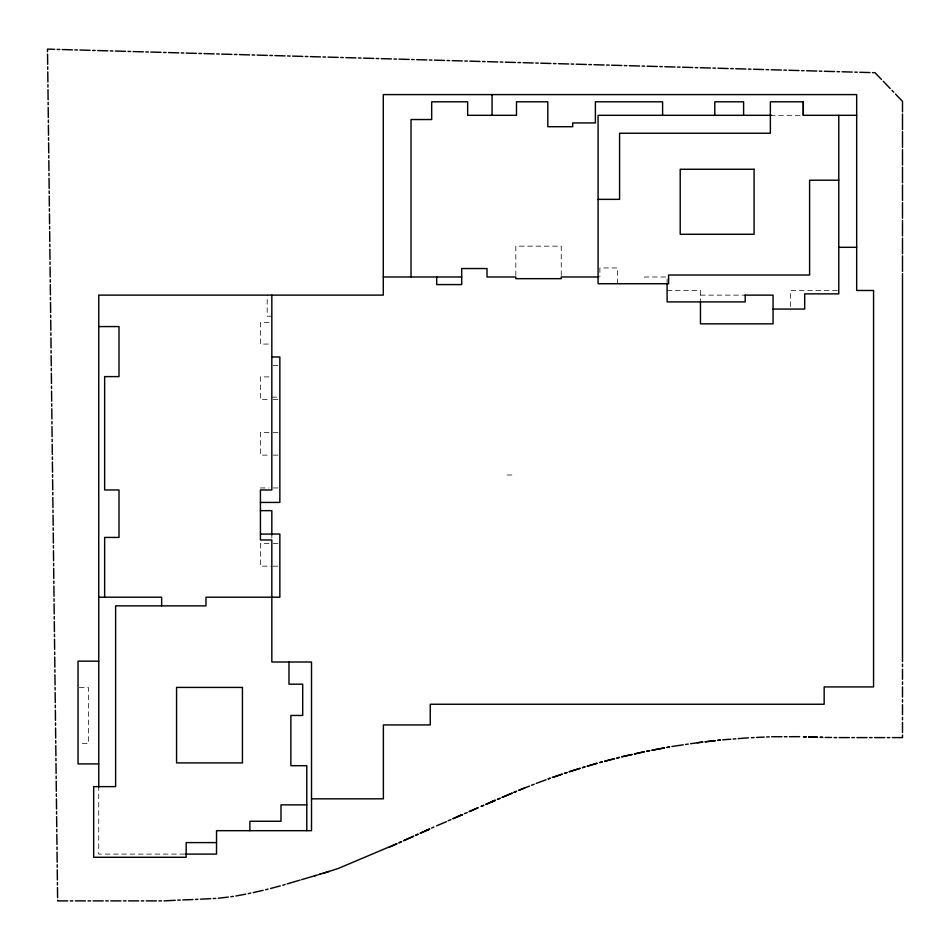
<?xml version="1.0" encoding="UTF-8"?>
<svg xmlns="http://www.w3.org/2000/svg" width="950" height="950" viewBox="0 0 950 950"><rect width="100%" height="100%" fill="white"/><g stroke="black" fill="none" stroke-linecap="round" stroke-linejoin="round"><path stroke-width="0.71" stroke-dasharray="4.75 3.56" d="M770.367 115.318L801.859 115.318M667.102 290.486L700.459 290.486L700.459 300.877M837.318 290.486L790.554 290.486L790.554 307.634M700.459 295.129L743.767 295.129M271.831 316.196L267.188 316.196L267.188 295.118M268.981 322.537L260.431 322.537L260.431 344.066L271.831 344.066M273.173 365.429L278.516 365.429M268.981 376.889L260.431 376.889L260.431 399.594L268.981 399.594M271.831 397.159L278.516 397.159M273.173 399.594L279.858 399.594M268.981 432.416L260.431 432.416L260.431 455.121L268.981 455.121M273.173 432.416L279.858 432.416M273.173 455.121L279.858 455.121M507.122 475L514.71 475M260.431 487.944L268.981 487.944M273.173 487.944L279.858 487.944M268.981 543.471L260.431 543.471L260.431 566.176L271.831 566.176M273.173 543.471L278.516 543.471M273.173 566.176L278.516 566.176M79.373 687.669L88.599 687.669L88.599 743.363L79.373 743.363M184.692 854.109L98.741 854.109L98.741 786.624M667.102 283.729L667.102 276.984L644.729 276.984L644.729 281.034M617.595 283.729L617.595 267.947L599.878 267.947L599.878 276.984M561.248 275.512L561.248 246.157L515.826 246.157L515.826 275.512M271.831 534.054L271.831 538.092"/><path stroke-width="1.43" d="M397.064 843.802L389.215 847.246M399.368 842.757L401.672 841.712M396.554 843.802L338.319 868.454L322.798 873.406M398.858 842.757L401.161 841.712M403.477 840.667L413.226 836.273M403.976 840.667L413.725 836.273M415.411 835.288L417.715 834.254M420.031 833.221L429.281 829.089M415.898 835.288L418.214 834.254M420.517 833.221L429.768 829.089L425.291 830.858M431.597 828.056L433.912 827.023M436.608 825.823L446.476 821.667M452.841 818.674L462.116 814.601M448.198 820.705L450.977 819.684M453.293 818.674L462.567 814.601L458.114 816.347M464.431 813.58L467.198 812.571M469.526 811.549L478.159 807.797M469.074 811.549L477.731 807.797M481.092 806.348L483.419 805.351M481.519 806.348L483.847 805.351M485.747 804.341L495.045 800.339L491.043 802.061M486.162 804.341L495.461 800.339L491.459 802.061M497.372 799.342L499.712 798.344M497.788 799.342L500.116 798.344M502.039 797.347L511.884 793.167M502.443 797.347L512.276 793.167M513.891 792.312L516.218 791.326M518.558 790.341L529.471 786.101M514.283 792.312L516.61 791.326M518.949 790.341L524.447 788.013M531.454 785.199L534.197 784.296M536.192 783.406L546.024 779.796M548.388 778.893L550.276 778.252M552.674 777.444L562.258 774.179M564.656 773.371L567.055 772.552M569.442 771.732L580.201 768.372M548.031 778.893L549.919 778.252M552.318 777.444L561.913 774.179M564.312 773.371L566.711 772.552M569.109 771.732L579.88 768.372M319.485 874.38L329.163 871.411M582.303 767.648L584.725 766.923M587.159 766.187L596.861 763.278M582.623 767.648L585.058 766.923M587.48 766.187L597.17 763.278M314.616 875.805L317.051 875.092M287.173 883.892L300.046 880.104M301.625 879.641L315.744 875.484M318.096 874.784L320.447 874.095M282.72 885.198L285.142 884.498M270.501 888.535L280.274 885.899M599.913 762.553L602.359 761.912M604.806 761.271L614.602 758.706M617.049 758.064L619.495 757.423M599.604 762.553L602.051 761.912M604.509 761.271L614.306 758.706M616.764 758.064L619.21 757.423M265.572 889.734L268.031 889.129M253.234 892.596L263.114 890.34M621.656 756.782L631.845 754.502M634.327 753.956L644.207 751.747M621.953 756.782L632.13 754.502M634.6 753.956L644.468 751.747M248.283 893.641L250.752 893.095M646.938 751.189L649.729 750.666M652.222 750.203L664.656 747.887M667.149 747.413L669.631 746.949M235.838 895.992L245.789 894.14M646.677 751.189L649.479 750.666M651.961 750.203L664.418 747.887M666.912 747.413L669.394 746.949M671.887 746.486L683.276 744.824M685.556 744.444L688.275 744.076M690.567 743.696L702.786 742.092M230.826 896.741L233.332 896.384M218.251 898.249L228.309 897.073M705.304 741.807L715.362 740.668M717.879 740.383L720.385 740.097M697.241 742.698L702.584 742.092M705.102 741.807L715.172 740.668M717.689 740.383L720.207 740.097M722.724 739.812L730.776 739.207M733.127 739.017L735.822 738.815M738.174 738.625L748.446 737.841M213.192 898.557L215.721 898.415M164.018 900.885L175.227 900.291M177.757 900.161L180.286 900.018M751.426 737.699L754.11 737.58M756.497 737.449L764.227 737.093M766.614 736.974L769.274 736.844M195.474 899.401L198.004 899.282M200.533 899.163L210.662 898.676M182.78 899.935L192.909 899.567M789.403 736.713L799.639 736.666M771.495 115.318L598.084 115.318L598.084 283.729L668.598 283.729L668.598 275.013L809.602 275.013L809.602 180.203L838.779 180.203M598.084 199.357L619.578 199.357L619.578 133.249L770.367 133.249L770.367 101.804L803.296 101.804L803.32 115.318L856.674 115.318M838.779 247.309L856.674 247.309M383.289 276.984L461.688 276.984M598.441 276.984L561.248 276.984L561.248 278.671L515.826 278.671L515.826 276.984L487.017 276.984L487.017 268.541L461.688 268.541L461.688 284.584L436.691 284.584L436.691 276.984M744.919 295.129L773.074 295.129L773.074 323.843L700.459 323.843L700.459 302.088M773.074 309.071L804.697 309.071L804.697 293.871L838.779 293.871L838.779 115.318M98.741 326.574L118.999 326.574L118.999 376.604L104.643 376.604L104.643 489.963L118.999 489.963L118.999 537.427L104.643 537.427L104.643 597.206M271.831 356.986L279.858 356.986L279.858 502.431L260.431 502.431M260.431 510.649L271.831 510.649L271.831 534.909M260.431 534.054L279.858 534.054L279.858 597.206L205.972 597.206L205.972 605.862L115.627 605.862L115.627 786.624L93.67 786.624L93.67 857.268L186.164 857.268L186.164 842.602L216.529 842.602M98.741 597.206L161.643 597.206L161.643 605.862M98.741 661.164L78.043 661.164L78.043 763.907L98.741 763.907M771.673 736.725L781.933 736.725M784.344 736.725L786.992 736.725M825.17 737.449L831.571 737.449M834.1 737.592L836.701 737.592M839.171 737.592L849.359 737.592M851.841 737.592L854.418 737.592M856.9 737.592L867.077 737.592M869.571 737.592L872.136 737.592M874.629 737.592L884.783 737.592M887.3 737.592L889.841 737.592M892.371 737.592L902.5 737.592L902.5 735.062M311.517 798.819L383.384 798.819L383.384 724.933L430.255 724.933L430.255 704.247L824.161 704.247L824.161 686.933L873.561 686.933L873.561 290.486L856.674 290.486L856.674 94.596L383.289 94.596L383.289 295.118L98.741 295.118L98.741 787.063M306.791 804.864L280.998 804.864L280.998 821.263L249.886 821.263L249.886 830.68M185.606 854.109L216.529 854.109L216.529 830.68L311.517 830.68L311.517 662.008L271.831 662.008L271.831 539.956L260.431 539.956L260.431 489.963L271.831 489.963L271.831 295.118M67.759 900.885L57.629 900.885L57.618 900.208M70.3 900.885L72.829 900.885M75.359 900.885L85.488 900.885M88.029 900.885L90.559 900.885M93.088 900.885L103.229 900.885M105.759 900.885L108.288 900.885M110.829 900.885L120.959 900.885M123.488 900.885L126.029 900.885M128.559 900.885L138.688 900.885M141.218 900.885L143.759 900.885M146.288 900.885L156.417 900.885M158.959 900.885L161.488 900.885M54.672 49.329L47.5 49.115L47.536 51.656M57.131 49.388L59.731 49.471M62.201 49.542L72.39 49.828M74.86 49.899L77.461 49.97M79.919 50.041L90.119 50.338M92.577 50.409L95.178 50.481M97.648 50.552L107.837 50.837M110.307 50.908L112.907 50.979M115.377 51.051L125.566 51.348M128.036 51.419L130.625 51.49M133.095 51.561L143.284 51.846M145.754 51.917L148.354 51.989M150.824 52.06L161.013 52.357M163.483 52.428L166.072 52.499M168.542 52.571L178.731 52.856M181.213 52.927L183.801 53.01M186.271 53.081L196.46 53.366M198.93 53.438L201.519 53.509M204.001 53.58L214.178 53.877M216.659 53.936L219.248 54.019M221.718 54.091L231.907 54.376M234.377 54.447L236.966 54.518M239.447 54.589L249.624 54.886M252.106 54.958L254.695 55.029M257.177 55.1L267.354 55.385M269.836 55.456L272.413 55.527M274.894 55.599L285.071 55.896M287.553 55.967L290.142 56.038M292.624 56.109L302.801 56.394M305.282 56.466L307.859 56.537M310.341 56.608L320.518 56.905M323.012 56.976L325.589 57.047M328.071 57.119L338.247 57.404M340.729 57.475L343.306 57.558M345.8 57.629L355.965 57.914M358.459 57.986L361.036 58.057M363.517 58.128L373.694 58.425M376.188 58.496L378.753 58.568M381.247 58.639L391.412 58.924M393.906 58.995L396.483 59.066M398.976 59.137L409.141 59.434M411.635 59.506L414.2 59.577M416.694 59.648L426.859 59.933M429.353 60.004L431.929 60.076M434.423 60.147L444.588 60.444M447.082 60.515L449.647 60.586M452.152 60.657L462.306 60.943M464.811 61.014L467.376 61.085M469.87 61.156L480.035 61.453M482.529 61.524L485.094 61.596M487.599 61.667L497.753 61.952M500.258 62.023L502.823 62.106M505.317 62.178L515.482 62.462M517.987 62.534L520.541 62.605M523.046 62.676L533.199 62.973M535.705 63.044L538.27 63.116M540.776 63.187L550.929 63.472M553.434 63.543L555.987 63.614M558.493 63.686L568.646 63.983M571.152 64.054L573.717 64.125M576.222 64.196L586.376 64.481M588.881 64.552L591.434 64.624M593.952 64.695L604.093 64.992M606.611 65.063L609.164 65.134M611.669 65.206L621.822 65.491M624.328 65.562L626.881 65.645M629.399 65.716L639.54 66.001M642.057 66.073L644.611 66.144M647.116 66.215L657.269 66.5M659.787 66.571L662.328 66.654M664.846 66.726L674.987 67.011M677.504 67.082L680.057 67.153M682.575 67.224L692.716 67.521M695.234 67.593L697.775 67.664M700.293 67.735L710.434 68.02M712.963 68.091L715.504 68.162M718.022 68.234L728.163 68.531M730.681 68.602L733.222 68.673M735.751 68.744L745.881 69.029M748.41 69.101L750.951 69.172M753.469 69.243L763.61 69.54M766.127 69.611L768.669 69.683M771.198 69.754L781.328 70.039M783.857 70.11L786.398 70.193M788.928 70.264L799.057 70.549M801.586 70.621L804.116 70.692M806.645 70.763L816.774 71.048M819.304 71.131L821.845 71.203M824.374 71.274L834.504 71.559M837.033 71.63L839.562 71.701M842.092 71.772L852.233 72.069M854.762 72.141L857.292 72.212M859.821 72.283L869.951 72.568M872.48 72.639L875.009 72.711L881.446 79.42M803.486 736.784L806.016 736.856M808.557 736.939L817.57 737.212L808.652 736.939M803.593 736.784L806.123 736.856M883.203 81.237L890.221 88.552M891.979 90.381L893.724 92.209M895.482 94.038L902.5 101.341L902.5 111.898M803.32 102.22L803.296 115.318M47.559 54.186L47.678 64.315M47.714 66.844L47.738 69.386M47.773 71.915L47.892 82.044M47.928 84.586L47.951 87.115M47.987 89.644L48.106 99.774M48.129 102.315L48.165 104.844M48.189 107.374L48.307 117.515M48.343 120.044L48.379 122.574M48.402 125.103L48.521 135.244M48.557 137.774L48.581 140.303M48.616 142.844L48.735 152.974M48.771 155.503L48.794 158.033M48.83 160.574L48.949 170.703M48.973 173.232L49.008 175.774M49.032 178.303L49.163 188.433M49.186 190.962L49.222 193.503M49.246 196.033L49.364 206.162M49.4 208.703L49.424 211.232M49.459 213.762L49.578 223.891M49.614 226.433L49.637 228.962M49.673 231.491L49.792 241.621M49.816 244.162L49.851 246.691M49.875 249.221L50.006 259.362M50.029 261.891L50.065 264.421M50.089 266.962L50.208 277.091M50.243 279.621L50.267 282.15M50.303 284.691L50.421 294.821M50.457 297.35L50.481 299.879M50.516 302.421L50.635 312.55M50.659 315.079L50.694 317.621M50.718 320.15L50.849 330.279M50.873 332.809L50.908 335.35M50.932 337.879L51.051 348.009M51.086 350.55L51.11 353.079M51.146 355.609L51.264 365.738M51.3 368.279L51.324 370.809M51.359 373.338L51.478 383.479M51.502 386.009L51.538 388.538M51.561 391.067L51.692 401.209M51.716 403.738L51.751 406.267M51.775 408.809L51.894 418.938M51.929 421.468L51.953 423.997M51.989 426.538L52.108 436.668M52.143 439.197L52.167 441.738M52.203 444.267L52.321 454.397M52.345 456.926L52.381 459.468M52.404 461.997L52.535 472.126M52.559 474.656L52.594 477.197M52.618 479.726L52.737 489.856M52.772 492.397L52.796 494.926M52.832 497.456L52.951 507.585M52.986 510.126L53.01 512.656M53.046 515.185L53.164 525.326M53.188 527.856L53.224 530.385M53.248 532.926L53.378 543.056M53.402 545.585L53.438 548.114M53.461 550.656L53.58 560.785M53.616 563.314L53.639 565.844M53.675 568.385L53.794 578.514M53.829 581.044L53.853 583.585M53.889 586.114L54.007 596.244M54.031 598.773L54.067 601.314M54.091 603.844L54.221 613.973M54.245 616.514L54.281 619.044M54.304 621.573L54.423 631.703M54.459 634.244L54.483 636.773M54.518 639.303L54.637 649.444M54.672 651.973L54.696 654.502M54.732 657.032L54.851 667.173M54.874 669.703L54.91 672.232M54.934 674.773L55.064 684.903M55.088 687.432L55.124 689.961M55.147 692.502L55.266 702.632M55.302 705.161L55.326 707.703M55.361 710.232L55.48 720.361M55.516 722.891L55.539 725.432M55.575 727.961L55.694 738.091M55.718 740.62L55.753 743.161M55.789 745.691L55.907 755.82M55.931 758.361L55.967 760.891M55.991 763.42L56.109 773.549M56.145 776.091L56.169 778.62M56.204 781.149L56.323 791.291M56.359 793.82L56.382 796.349M56.418 798.879L56.537 809.02M56.561 811.549L56.596 814.079M56.632 816.62L56.751 826.749M56.774 829.279L56.81 831.808M56.834 834.349L56.953 844.479M56.988 847.008L57.024 849.549M57.047 852.079L57.166 862.208M57.202 864.738L57.226 867.279M57.261 869.808L57.38 879.938M57.404 882.479L57.439 885.008M57.475 887.538L57.594 897.667M902.5 114.012L902.5 129.627M902.5 131.741L902.5 147.357M902.5 149.482L902.5 165.098M902.5 167.212L902.5 182.828M902.5 184.941L902.5 200.557M902.5 202.671L902.5 218.286M902.5 220.412L902.5 236.027M902.5 238.141L902.5 253.757M902.5 255.871L902.5 271.486M902.5 273.6L902.5 661.592M902.5 664.133L902.5 666.663M902.5 669.192L902.5 679.333M902.5 681.863L902.5 684.392M902.5 686.921L902.5 697.062M902.5 699.592L902.5 702.121M902.5 704.663L902.5 714.792M902.5 717.321L902.5 719.863M902.5 722.392L902.5 732.521M745.216 295.129L745.216 301.886L667.102 301.886L667.102 283.729M743.601 115.318L743.601 101.804L714.792 101.804L714.792 115.318M662.601 115.318L662.601 101.804L595.389 101.804L595.389 122.93L572.707 122.93L572.707 126.718L547.806 126.718L547.806 101.804L516.491 101.804L516.491 115.318L467.649 115.318L467.649 101.804L431.68 101.804L431.68 119.534L411.029 119.534L411.029 276.984M492.064 94.596L492.064 115.318M306.791 830.68L306.791 765.7L290.866 765.7L290.866 715.457L302.694 715.457L302.694 684.178L288.978 684.178L288.978 662.008M754.098 169.266L680.212 169.266L680.212 234.282L754.098 234.282L754.098 169.266M242.428 687.42L176.569 687.42L176.569 762.898L242.428 762.898L242.428 687.42M822.629 737.366L820.099 737.295L822.712 737.366"/></g></svg>
